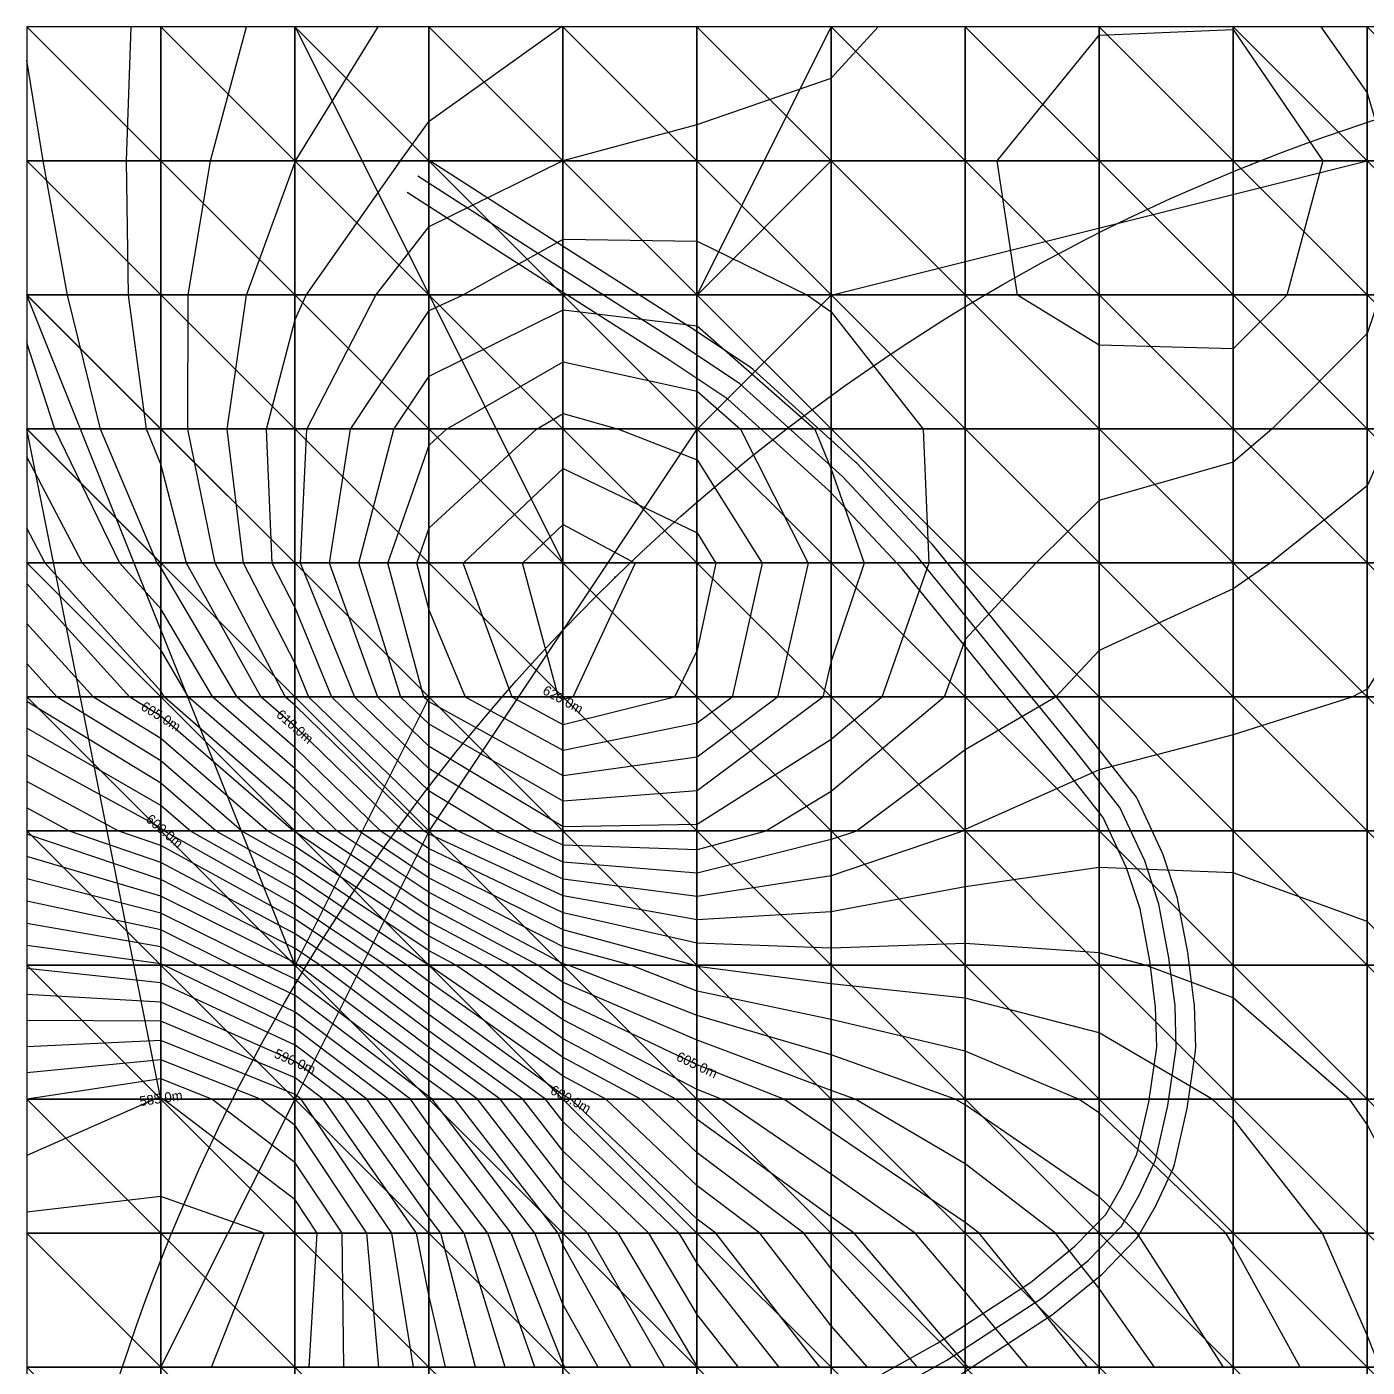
# Model space of a CAD drawing. Header units: metres. Extents: x -746 to 502, y -636 to 300.
# Drawn here: x -300 to -93.1, y 93.1 to 300 of the extents above; entities that cross this region are included whole.
import ezdxf
from ezdxf.enums import TextEntityAlignment as Align

# ---------------------------------------------------------------- set-up
doc = ezdxf.new("R2010")
doc.units = ezdxf.units.M
for name, color, linetype in [('TOPO_ANNO_CONT', 7, 'Continuous'), ('TOPO_AOI', 6, 'Continuous'), ('TOPO_CONT_MAJR', 7, 'Continuous'), ('TOPO_CONT_MINR', 249, 'Continuous'), ('TOPO_ELEV', 9, 'Continuous'), ('TOPO_HYDR_BASN', 140, 'Continuous'), ('TOPO_ROAD', 3, 'Continuous')]:
    doc.layers.add(name, color=color, linetype=linetype)

msp = doc.modelspace()

# ---------------------------------------------------------------- linework, layer by layer
at = {"layer": 'TIN_SURFACE', "color": 252}
for points in [[(-300.02, 279.33, 608.8), (-279.33, 279.33, 610.41), (-300.02, 300.02, 609.06)], [(-279.33, 279.33, 610.41), (-279.33, 300.02, 610.27), (-300.02, 300.02, 609.06)], [(-279.33, 279.33, 610.41), (-258.64, 279.33, 612), (-279.33, 300.02, 610.27)], [(-258.64, 279.33, 612), (-258.64, 300.02, 611.41), (-279.33, 300.02, 610.27)], [(-258.64, 279.33, 612), (-237.95, 279.33, 613.27), (-258.64, 300.02, 611.41)], [(-237.95, 279.33, 613.27), (-237.95, 300.02, 612.36), (-258.64, 300.02, 611.41)], [(-237.95, 279.33, 613.27), (-217.26, 279.33, 614), (-237.95, 300.02, 612.36)], [(-217.26, 279.33, 614), (-217.26, 300.02, 613.01), (-237.95, 300.02, 612.36)], [(-217.26, 279.33, 614), (-196.57, 279.33, 614.21), (-217.26, 300.02, 613.01)], [(-196.57, 279.33, 614.21), (-196.57, 300.02, 613.42), (-217.26, 300.02, 613.01)], [(-196.57, 279.33, 614.21), (-175.87, 279.33, 614.31), (-196.57, 300.02, 613.42)], [(-175.87, 279.33, 614.31), (-175.87, 300.02, 613.81), (-196.57, 300.02, 613.42)], [(-175.87, 279.33, 614.31), (-155.18, 279.33, 614.8), (-175.87, 300.02, 613.81)], [(-155.18, 279.33, 614.8), (-155.18, 300.02, 614.36), (-175.87, 300.02, 613.81)], [(-155.18, 279.33, 614.8), (-134.49, 279.33, 615.63), (-155.18, 300.02, 614.36)], [(-134.49, 279.33, 615.63), (-134.49, 300.02, 614.96), (-155.18, 300.02, 614.36)], [(-134.49, 279.33, 615.63), (-113.8, 279.33, 615.93), (-134.49, 300.02, 614.96)], [(-113.8, 279.33, 615.93), (-113.8, 300.02, 614.98), (-134.49, 300.02, 614.96)], [(-113.8, 279.33, 615.93), (-93.11, 279.33, 614.54), (-113.8, 300.02, 614.98)], [(-93.11, 279.33, 614.54), (-93.11, 300.02, 613.48), (-113.8, 300.02, 614.98)], [(-93.11, 279.33, 614.54), (-72.42, 279.33, 610.94), (-93.11, 300.02, 613.48)], [(-72.42, 279.33, 610.94), (-72.42, 300.02, 609.79), (-93.11, 300.02, 613.48)], [(-300.02, 258.64, 608.34), (-279.33, 258.64, 610.53), (-300.02, 279.33, 608.8)], [(-279.33, 258.64, 610.53), (-279.33, 279.33, 610.41), (-300.02, 279.33, 608.8)], [(-279.33, 258.64, 610.53), (-258.64, 258.64, 612.84), (-279.33, 279.33, 610.41)], [(-258.64, 258.64, 612.84), (-258.64, 279.33, 612), (-279.33, 279.33, 610.41)], [(-258.64, 258.64, 612.84), (-237.95, 258.64, 614.76), (-258.64, 279.33, 612)], [(-237.95, 258.64, 614.76), (-237.95, 279.33, 613.27), (-258.64, 279.33, 612)], [(-237.95, 258.64, 614.76), (-217.26, 258.64, 615.71), (-237.95, 279.33, 613.27)], [(-217.26, 258.64, 615.71), (-217.26, 279.33, 614), (-237.95, 279.33, 613.27)], [(-217.26, 258.64, 615.71), (-196.57, 258.64, 615.53), (-217.26, 279.33, 614)], [(-196.57, 258.64, 615.53), (-196.57, 279.33, 614.21), (-217.26, 279.33, 614)], [(-196.57, 258.64, 615.53), (-175.87, 258.64, 614.89), (-196.57, 279.33, 614.21)], [(-175.87, 258.64, 614.89), (-175.87, 279.33, 614.31), (-196.57, 279.33, 614.21)], [(-175.87, 258.64, 614.89), (-155.18, 258.64, 614.79), (-175.87, 279.33, 614.31)], [(-155.18, 258.64, 614.79), (-155.18, 279.33, 614.8), (-175.87, 279.33, 614.31)], [(-155.18, 258.64, 614.79), (-134.49, 258.64, 615.33), (-155.18, 279.33, 614.8)], [(-134.49, 258.64, 615.33), (-134.49, 279.33, 615.63), (-155.18, 279.33, 614.8)], [(-134.49, 258.64, 615.33), (-113.8, 258.64, 615.49), (-134.49, 279.33, 615.63)], [(-113.8, 258.64, 615.49), (-113.8, 279.33, 615.93), (-134.49, 279.33, 615.63)], [(-113.8, 258.64, 615.49), (-93.11, 258.64, 614.27), (-113.8, 279.33, 615.93)], [(-93.11, 258.64, 614.27), (-93.11, 279.33, 614.54), (-113.8, 279.33, 615.93)], [(-93.11, 258.64, 614.27), (-72.42, 258.64, 611.49), (-93.11, 279.33, 614.54)], [(-72.42, 258.64, 611.49), (-72.42, 279.33, 610.94), (-93.11, 279.33, 614.54)], [(-300.02, 237.95, 607.39), (-279.33, 237.95, 610.32), (-300.02, 258.64, 608.34)], [(-279.33, 237.95, 610.32), (-279.33, 258.64, 610.53), (-300.02, 258.64, 608.34)], [(-279.33, 237.95, 610.32), (-258.64, 237.95, 613.73), (-279.33, 258.64, 610.53)], [(-258.64, 237.95, 613.73), (-258.64, 258.64, 612.84), (-279.33, 258.64, 610.53)], [(-258.64, 237.95, 613.73), (-237.95, 237.95, 616.81), (-258.64, 258.64, 612.84)], [(-237.95, 237.95, 616.81), (-237.95, 258.64, 614.76), (-258.64, 258.64, 612.84)], [(-237.95, 237.95, 616.81), (-217.26, 237.95, 618.3), (-237.95, 258.64, 614.76)], [(-217.26, 237.95, 618.3), (-217.26, 258.64, 615.71), (-237.95, 258.64, 614.76)], [(-217.26, 237.95, 618.3), (-196.57, 237.95, 617.58), (-217.26, 258.64, 615.71)], [(-196.57, 237.95, 617.58), (-196.57, 258.64, 615.53), (-217.26, 258.64, 615.71)], [(-196.57, 237.95, 617.58), (-175.87, 237.95, 615.78), (-196.57, 258.64, 615.53)], [(-175.87, 237.95, 615.78), (-175.87, 258.64, 614.89), (-196.57, 258.64, 615.53)], [(-175.87, 237.95, 615.78), (-155.18, 237.95, 614.64), (-175.87, 258.64, 614.89)], [(-155.18, 237.95, 614.64), (-155.18, 258.64, 614.79), (-175.87, 258.64, 614.89)], [(-155.18, 237.95, 614.64), (-134.49, 237.95, 614.45), (-155.18, 258.64, 614.79)], [(-134.49, 237.95, 614.45), (-134.49, 258.64, 615.33), (-155.18, 258.64, 614.79)], [(-134.49, 237.95, 614.45), (-113.8, 237.95, 614.27), (-134.49, 258.64, 615.33)], [(-113.8, 237.95, 614.27), (-113.8, 258.64, 615.49), (-134.49, 258.64, 615.33)], [(-113.8, 237.95, 614.27), (-93.11, 237.95, 613.33), (-113.8, 258.64, 615.49)], [(-93.11, 237.95, 613.33), (-93.11, 258.64, 614.27), (-113.8, 258.64, 615.49)], [(-93.11, 237.95, 613.33), (-72.42, 237.95, 611.59), (-93.11, 258.64, 614.27)], [(-72.42, 237.95, 611.59), (-72.42, 258.64, 611.49), (-93.11, 258.64, 614.27)], [(-300.02, 217.26, 605.51), (-279.33, 217.26, 609.1), (-300.02, 237.95, 607.39)], [(-279.33, 217.26, 609.1), (-279.33, 237.95, 610.32), (-300.02, 237.95, 607.39)], [(-279.33, 217.26, 609.1), (-258.64, 217.26, 613.81), (-279.33, 237.95, 610.32)], [(-258.64, 217.26, 613.81), (-258.64, 237.95, 613.73), (-279.33, 237.95, 610.32)], [(-258.64, 217.26, 613.81), (-237.95, 217.26, 618.42), (-258.64, 237.95, 613.73)], [(-237.95, 217.26, 618.42), (-237.95, 237.95, 616.81), (-258.64, 237.95, 613.73)], [(-237.95, 217.26, 618.42), (-217.26, 217.26, 620.69), (-237.95, 237.95, 616.81)], [(-217.26, 217.26, 620.69), (-217.26, 237.95, 618.3), (-237.95, 237.95, 616.81)], [(-217.26, 217.26, 620.69), (-196.57, 217.26, 619.41), (-217.26, 237.95, 618.3)], [(-196.57, 217.26, 619.41), (-196.57, 237.95, 617.58), (-217.26, 237.95, 618.3)], [(-196.57, 217.26, 619.41), (-175.87, 217.26, 616.51), (-196.57, 237.95, 617.58)], [(-175.87, 217.26, 616.51), (-175.87, 237.95, 615.78), (-196.57, 237.95, 617.58)], [(-175.87, 217.26, 616.51), (-155.18, 217.26, 614.44), (-175.87, 237.95, 615.78)], [(-155.18, 217.26, 614.44), (-155.18, 237.95, 614.64), (-175.87, 237.95, 615.78)], [(-155.18, 217.26, 614.44), (-134.49, 217.26, 613.6), (-155.18, 237.95, 614.64)], [(-134.49, 217.26, 613.6), (-134.49, 237.95, 614.45), (-155.18, 237.95, 614.64)], [(-134.49, 217.26, 613.6), (-113.8, 217.26, 613.17), (-134.49, 237.95, 614.45)], [(-113.8, 217.26, 613.17), (-113.8, 237.95, 614.27), (-134.49, 237.95, 614.45)], [(-113.8, 217.26, 613.17), (-93.11, 217.26, 612.55), (-113.8, 237.95, 614.27)], [(-93.11, 217.26, 612.55), (-93.11, 237.95, 613.33), (-113.8, 237.95, 614.27)], [(-93.11, 217.26, 612.55), (-72.42, 217.26, 611.63), (-93.11, 237.95, 613.33)], [(-72.42, 217.26, 611.63), (-72.42, 237.95, 611.59), (-93.11, 237.95, 613.33)], [(-300.02, 196.57, 602.16), (-279.33, 196.57, 605.86), (-300.02, 217.26, 605.51)], [(-279.33, 196.57, 605.86), (-279.33, 217.26, 609.1), (-300.02, 217.26, 605.51)], [(-279.33, 196.57, 605.86), (-258.64, 196.57, 611.39), (-279.33, 217.26, 609.1)], [(-258.64, 196.57, 611.39), (-258.64, 217.26, 613.81), (-279.33, 217.26, 609.1)], [(-258.64, 196.57, 611.39), (-237.95, 196.57, 617.22), (-258.64, 217.26, 613.81)], [(-237.95, 196.57, 617.22), (-237.95, 217.26, 618.42), (-258.64, 217.26, 613.81)], [(-237.95, 196.57, 617.22), (-217.26, 196.57, 620.09), (-237.95, 217.26, 618.42)], [(-217.26, 196.57, 620.09), (-217.26, 217.26, 620.69), (-237.95, 217.26, 618.42)], [(-217.26, 196.57, 620.09), (-196.57, 196.57, 618.78), (-217.26, 217.26, 620.69)], [(-196.57, 196.57, 618.78), (-196.57, 217.26, 619.41), (-217.26, 217.26, 620.69)], [(-196.57, 196.57, 618.78), (-175.87, 196.57, 615.81), (-196.57, 217.26, 619.41)], [(-175.87, 196.57, 615.81), (-175.87, 217.26, 616.51), (-196.57, 217.26, 619.41)], [(-175.87, 196.57, 615.81), (-155.18, 196.57, 613.67), (-175.87, 217.26, 616.51)], [(-155.18, 196.57, 613.67), (-155.18, 217.26, 614.44), (-175.87, 217.26, 616.51)], [(-155.18, 196.57, 613.67), (-134.49, 196.57, 612.68), (-155.18, 217.26, 614.44)], [(-134.49, 196.57, 612.68), (-134.49, 217.26, 613.6), (-155.18, 217.26, 614.44)], [(-134.49, 196.57, 612.68), (-113.8, 196.57, 612.27), (-134.49, 217.26, 613.6)], [(-113.8, 196.57, 612.27), (-113.8, 217.26, 613.17), (-134.49, 217.26, 613.6)], [(-113.8, 196.57, 612.27), (-93.11, 196.57, 611.97), (-113.8, 217.26, 613.17)], [(-93.11, 196.57, 611.97), (-93.11, 217.26, 612.55), (-113.8, 217.26, 613.17)], [(-93.11, 196.57, 611.97), (-72.42, 196.57, 611.66), (-93.11, 217.26, 612.55)], [(-72.42, 196.57, 611.66), (-72.42, 217.26, 611.63), (-93.11, 217.26, 612.55)], [(-300.02, 175.88, 597.13), (-279.33, 175.88, 599.86), (-300.02, 196.57, 602.16)], [(-279.33, 175.88, 599.86), (-279.33, 196.57, 605.86), (-300.02, 196.57, 602.16)], [(-279.33, 175.88, 599.86), (-258.64, 175.88, 605.06), (-279.33, 196.57, 605.86)], [(-258.64, 175.88, 605.06), (-258.64, 196.57, 611.39), (-279.33, 196.57, 605.86)], [(-258.64, 175.88, 605.06), (-237.95, 175.88, 611.22), (-258.64, 196.57, 611.39)], [(-237.95, 175.88, 611.22), (-237.95, 196.57, 617.22), (-258.64, 196.57, 611.39)], [(-237.95, 175.88, 611.22), (-217.26, 175.88, 614.83), (-237.95, 196.57, 617.22)], [(-217.26, 175.88, 614.83), (-217.26, 196.57, 620.09), (-237.95, 196.57, 617.22)], [(-217.26, 175.88, 614.83), (-196.57, 175.88, 614.8), (-217.26, 196.57, 620.09)], [(-196.57, 175.88, 614.8), (-196.57, 196.57, 618.78), (-217.26, 196.57, 620.09)], [(-196.57, 175.88, 614.8), (-175.87, 175.88, 613.24), (-196.57, 196.57, 618.78)], [(-175.87, 175.88, 613.24), (-175.87, 196.57, 615.81), (-196.57, 196.57, 618.78)], [(-175.87, 175.88, 613.24), (-155.18, 175.88, 611.98), (-175.87, 196.57, 615.81)], [(-155.18, 175.88, 611.98), (-155.18, 196.57, 613.67), (-175.87, 196.57, 615.81)], [(-155.18, 175.88, 611.98), (-134.49, 175.88, 611.43), (-155.18, 196.57, 613.67)], [(-134.49, 175.88, 611.43), (-134.49, 196.57, 612.68), (-155.18, 196.57, 613.67)], [(-134.49, 175.88, 611.43), (-113.8, 175.88, 611.33), (-134.49, 196.57, 612.68)], [(-113.8, 175.88, 611.33), (-113.8, 196.57, 612.27), (-134.49, 196.57, 612.68)], [(-113.8, 175.88, 611.33), (-93.11, 175.88, 611.42), (-113.8, 196.57, 612.27)], [(-93.11, 175.88, 611.42), (-93.11, 196.57, 611.97), (-113.8, 196.57, 612.27)], [(-93.11, 175.88, 611.42), (-72.42, 175.88, 611.6), (-93.11, 196.57, 611.97)], [(-72.42, 175.88, 611.6), (-72.42, 196.57, 611.66), (-93.11, 196.57, 611.97)], [(-300.02, 155.18, 591.13), (-279.33, 155.18, 591.92), (-300.02, 175.88, 597.13)], [(-279.33, 155.18, 591.92), (-279.33, 175.88, 599.86), (-300.02, 175.88, 597.13)], [(-279.33, 155.18, 591.92), (-258.64, 155.18, 595.85), (-279.33, 175.88, 599.86)], [(-258.64, 155.18, 595.85), (-258.64, 175.88, 605.06), (-279.33, 175.88, 599.86)], [(-258.64, 155.18, 595.85), (-237.95, 155.18, 602.02), (-258.64, 175.88, 605.06)], [(-237.95, 155.18, 602.02), (-237.95, 175.88, 611.22), (-258.64, 175.88, 605.06)], [(-237.95, 155.18, 602.02), (-217.26, 155.18, 606.92), (-237.95, 175.88, 611.22)], [(-217.26, 155.18, 606.92), (-217.26, 175.88, 614.83), (-237.95, 175.88, 611.22)], [(-217.26, 155.18, 606.92), (-196.57, 155.18, 609.05), (-217.26, 175.88, 614.83)], [(-196.57, 155.18, 609.05), (-196.57, 175.88, 614.8), (-217.26, 175.88, 614.83)], [(-196.57, 155.18, 609.05), (-175.87, 155.18, 609.53), (-196.57, 175.88, 614.8)], [(-175.87, 155.18, 609.53), (-175.87, 175.88, 613.24), (-196.57, 175.88, 614.8)], [(-175.87, 155.18, 609.53), (-155.18, 155.18, 609.62), (-175.87, 175.88, 613.24)], [(-155.18, 155.18, 609.62), (-155.18, 175.88, 611.98), (-175.87, 175.88, 613.24)], [(-155.18, 155.18, 609.62), (-134.49, 155.18, 609.86), (-155.18, 175.88, 611.98)], [(-134.49, 155.18, 609.86), (-134.49, 175.88, 611.43), (-155.18, 175.88, 611.98)], [(-134.49, 155.18, 609.86), (-113.8, 155.18, 610.27), (-134.49, 175.88, 611.43)], [(-113.8, 155.18, 610.27), (-113.8, 175.88, 611.33), (-134.49, 175.88, 611.43)], [(-113.8, 155.18, 610.27), (-93.11, 155.18, 610.8), (-113.8, 175.88, 611.33)], [(-93.11, 155.18, 610.8), (-93.11, 175.88, 611.42), (-113.8, 175.88, 611.33)], [(-93.11, 155.18, 610.8), (-72.42, 155.18, 611.4), (-93.11, 175.88, 611.42)], [(-72.42, 155.18, 611.4), (-72.42, 175.88, 611.6), (-93.11, 175.88, 611.42)], [(-300.02, 134.49, 585.99), (-279.33, 134.49, 584.95), (-300.02, 155.18, 591.13)], [(-279.33, 134.49, 584.95), (-279.33, 155.18, 591.92), (-300.02, 155.18, 591.13)], [(-279.33, 134.49, 584.95), (-258.64, 134.49, 587.71), (-279.33, 155.18, 591.92)], [(-258.64, 134.49, 587.71), (-258.64, 155.18, 595.85), (-279.33, 155.18, 591.92)], [(-258.64, 134.49, 587.71), (-237.95, 134.49, 593.86), (-258.64, 155.18, 595.85)], [(-237.95, 134.49, 593.86), (-237.95, 155.18, 602.02), (-258.64, 155.18, 595.85)], [(-237.95, 134.49, 593.86), (-217.26, 134.49, 599.78), (-237.95, 155.18, 602.02)], [(-217.26, 134.49, 599.78), (-217.26, 155.18, 606.92), (-237.95, 155.18, 602.02)], [(-217.26, 134.49, 599.78), (-196.57, 134.49, 603.61), (-217.26, 155.18, 606.92)], [(-196.57, 134.49, 603.61), (-196.57, 155.18, 609.05), (-217.26, 155.18, 606.92)], [(-196.57, 134.49, 603.61), (-175.87, 134.49, 605.76), (-196.57, 155.18, 609.05)], [(-175.87, 134.49, 605.76), (-175.87, 155.18, 609.53), (-196.57, 155.18, 609.05)], [(-175.87, 134.49, 605.76), (-155.18, 134.49, 607.1), (-175.87, 155.18, 609.53)], [(-155.18, 134.49, 607.1), (-155.18, 155.18, 609.62), (-175.87, 155.18, 609.53)], [(-155.18, 134.49, 607.1), (-134.49, 134.49, 608.16), (-155.18, 155.18, 609.62)], [(-134.49, 134.49, 608.16), (-134.49, 155.18, 609.86), (-155.18, 155.18, 609.62)], [(-134.49, 134.49, 608.16), (-113.8, 134.49, 609.16), (-134.49, 155.18, 609.86)], [(-113.8, 134.49, 609.16), (-113.8, 155.18, 610.27), (-134.49, 155.18, 609.86)], [(-113.8, 134.49, 609.16), (-93.11, 134.49, 610.13), (-113.8, 155.18, 610.27)], [(-93.11, 134.49, 610.13), (-93.11, 155.18, 610.8), (-113.8, 155.18, 610.27)], [(-93.11, 134.49, 610.13), (-72.42, 134.49, 611.09), (-93.11, 155.18, 610.8)], [(-72.42, 134.49, 611.09), (-72.42, 155.18, 611.4), (-93.11, 155.18, 610.8)], [(-300.02, 113.8, 583.63), (-279.33, 113.8, 583.64), (-300.02, 134.49, 585.99)], [(-279.33, 113.8, 583.64), (-279.33, 134.49, 584.95), (-300.02, 134.49, 585.99)], [(-279.33, 113.8, 583.64), (-258.64, 113.8, 584.11), (-279.33, 134.49, 584.95)], [(-258.64, 113.8, 584.11), (-258.64, 134.49, 587.71), (-279.33, 134.49, 584.95)], [(-258.64, 113.8, 584.11), (-237.95, 113.8, 589.5), (-258.64, 134.49, 587.71)], [(-237.95, 113.8, 589.5), (-237.95, 134.49, 593.86), (-258.64, 134.49, 587.71)], [(-237.95, 113.8, 589.5), (-217.26, 113.8, 595.21), (-237.95, 134.49, 593.86)], [(-217.26, 113.8, 595.21), (-217.26, 134.49, 599.78), (-237.95, 134.49, 593.86)], [(-217.26, 113.8, 595.21), (-196.57, 113.8, 599.58), (-217.26, 134.49, 599.78)], [(-196.57, 113.8, 599.58), (-196.57, 134.49, 603.61), (-217.26, 134.49, 599.78)], [(-196.57, 113.8, 599.58), (-175.87, 113.8, 602.62), (-196.57, 134.49, 603.61)], [(-175.87, 113.8, 602.62), (-175.87, 134.49, 605.76), (-196.57, 134.49, 603.61)], [(-175.87, 113.8, 602.62), (-155.18, 113.8, 604.82), (-175.87, 134.49, 605.76)], [(-155.18, 113.8, 604.82), (-155.18, 134.49, 607.1), (-175.87, 134.49, 605.76)], [(-155.18, 113.8, 604.82), (-134.49, 113.8, 606.57), (-155.18, 134.49, 607.1)], [(-134.49, 113.8, 606.57), (-134.49, 134.49, 608.16), (-155.18, 134.49, 607.1)], [(-134.49, 113.8, 606.57), (-113.8, 113.8, 608.08), (-134.49, 134.49, 608.16)], [(-113.8, 113.8, 608.08), (-113.8, 134.49, 609.16), (-134.49, 134.49, 608.16)], [(-113.8, 113.8, 608.08), (-93.11, 113.8, 609.46), (-113.8, 134.49, 609.16)], [(-93.11, 113.8, 609.46), (-93.11, 134.49, 610.13), (-113.8, 134.49, 609.16)], [(-93.11, 113.8, 609.46), (-72.42, 113.8, 610.73), (-93.11, 134.49, 610.13)], [(-72.42, 113.8, 610.73), (-72.42, 134.49, 611.09), (-93.11, 134.49, 610.13)], [(-300.02, 93.11, 583.93), (-279.33, 93.11, 583.64), (-300.02, 113.8, 583.63)], [(-279.33, 93.11, 583.64), (-279.33, 113.8, 583.64), (-300.02, 113.8, 583.63)], [(-279.33, 93.11, 583.64), (-258.64, 93.11, 584.59), (-279.33, 113.8, 583.64)], [(-258.64, 93.11, 584.59), (-258.64, 113.8, 584.11), (-279.33, 113.8, 583.64)], [(-258.64, 93.11, 584.59), (-237.95, 93.11, 588.44), (-258.64, 113.8, 584.11)], [(-237.95, 93.11, 588.44), (-237.95, 113.8, 589.5), (-258.64, 113.8, 584.11)], [(-237.95, 93.11, 588.44), (-217.26, 93.11, 592.95), (-237.95, 113.8, 589.5)], [(-217.26, 93.11, 592.95), (-217.26, 113.8, 595.21), (-237.95, 113.8, 589.5)], [(-217.26, 93.11, 592.95), (-196.57, 93.11, 596.98), (-217.26, 113.8, 595.21)], [(-196.57, 93.11, 596.98), (-196.57, 113.8, 599.58), (-217.26, 113.8, 595.21)], [(-196.57, 93.11, 596.98), (-175.87, 93.11, 600.27), (-196.57, 113.8, 599.58)], [(-175.87, 93.11, 600.27), (-175.87, 113.8, 602.62), (-196.57, 113.8, 599.58)], [(-175.87, 93.11, 600.27), (-155.18, 93.11, 602.95), (-175.87, 113.8, 602.62)], [(-155.18, 93.11, 602.95), (-155.18, 113.8, 604.82), (-175.87, 113.8, 602.62)], [(-155.18, 93.11, 602.95), (-134.49, 93.11, 605.2), (-155.18, 113.8, 604.82)], [(-134.49, 93.11, 605.2), (-134.49, 113.8, 606.57), (-155.18, 113.8, 604.82)], [(-134.49, 93.11, 605.2), (-113.8, 93.11, 607.14), (-134.49, 113.8, 606.57)], [(-113.8, 93.11, 607.14), (-113.8, 113.8, 608.08), (-134.49, 113.8, 606.57)], [(-113.8, 93.11, 607.14), (-93.11, 93.11, 608.86), (-113.8, 113.8, 608.08)], [(-93.11, 93.11, 608.86), (-93.11, 113.8, 609.46), (-113.8, 113.8, 608.08)], [(-93.11, 93.11, 608.86), (-72.42, 93.11, 610.36), (-93.11, 113.8, 609.46)], [(-72.42, 93.11, 610.36), (-72.42, 113.8, 610.73), (-93.11, 113.8, 609.46)], [(-300.02, 72.42, 584.23), (-279.33, 72.42, 584.41), (-300.02, 93.11, 583.93)], [(-279.33, 72.42, 584.41), (-279.33, 93.11, 583.64), (-300.02, 93.11, 583.93)], [(-279.33, 72.42, 584.41), (-258.64, 72.42, 585.7), (-279.33, 93.11, 583.64)], [(-258.64, 72.42, 585.7), (-258.64, 93.11, 584.59), (-279.33, 93.11, 583.64)], [(-258.64, 72.42, 585.7), (-237.95, 72.42, 588.32), (-258.64, 93.11, 584.59)], [(-237.95, 72.42, 588.32), (-237.95, 93.11, 588.44), (-258.64, 93.11, 584.59)], [(-237.95, 72.42, 588.32), (-217.26, 72.42, 591.72), (-237.95, 93.11, 588.44)], [(-217.26, 72.42, 591.72), (-217.26, 93.11, 592.95), (-237.95, 93.11, 588.44)], [(-217.26, 72.42, 591.72), (-196.57, 72.42, 595.25), (-217.26, 93.11, 592.95)], [(-196.57, 72.42, 595.25), (-196.57, 93.11, 596.98), (-217.26, 93.11, 592.95)], [(-196.57, 72.42, 595.25), (-175.87, 72.42, 598.53), (-196.57, 93.11, 596.98)], [(-175.87, 72.42, 598.53), (-175.87, 93.11, 600.27), (-196.57, 93.11, 596.98)], [(-175.87, 72.42, 598.53), (-155.18, 72.42, 601.47), (-175.87, 93.11, 600.27)], [(-155.18, 72.42, 601.47), (-155.18, 93.11, 602.95), (-175.87, 93.11, 600.27)], [(-155.18, 72.42, 601.47), (-134.49, 72.42, 604.07), (-155.18, 93.11, 602.95)], [(-134.49, 72.42, 604.07), (-134.49, 93.11, 605.2), (-155.18, 93.11, 602.95)], [(-134.49, 72.42, 604.07), (-113.8, 72.42, 606.37), (-134.49, 93.11, 605.2)], [(-113.8, 72.42, 606.37), (-113.8, 93.11, 607.14), (-134.49, 93.11, 605.2)], [(-113.8, 72.42, 606.37), (-93.11, 72.42, 608.37), (-113.8, 93.11, 607.14)], [(-93.11, 72.42, 608.37), (-93.11, 93.11, 608.86), (-113.8, 93.11, 607.14)], [(-93.11, 72.42, 608.37), (-72.42, 72.42, 610.05), (-93.11, 93.11, 608.86)], [(-72.42, 72.42, 610.05), (-72.42, 93.11, 610.36), (-93.11, 93.11, 608.86)]]:
    msp.add_3dface(points, dxfattribs=at)
at = {"layer": 'TOPO_AOI', "color": 6}
msp.add_circle((0, 0), 300, dxfattribs=at)
at = {"layer": 'TOPO_CONT_MAJR', "color": 7, "lineweight": 30}
for points, elevation in [([(-284.62, 279.31), (-283.93, 300)], 610), ([(-150.2, 279.31), (-134.48, 298.74), (-113.79, 299.59)], 615), ([(-113.79, 299.59), (-99.95, 279.31)], 615), ([(-284.3, 258.62), (-284.62, 279.31)], 610), ([(-147.1, 258.62), (-150.2, 279.31)], 615), ([(-99.95, 279.31), (-105.52, 258.62)], 615), ([(-232.74, 258.62), (-217.24, 267.25), (-196.55, 266.93), (-179.48, 258.62)], 615), ([(-281.56, 237.93), (-284.3, 258.62)], 610), ([(-237.93, 256.21), (-232.74, 258.62)], 615), ([(-179.48, 258.62), (-175.86, 256.03)], 615), ([(-113.79, 250.32), (-134.48, 250.88), (-147.1, 258.62)], 615), ([(-105.52, 258.62), (-113.79, 250.32)], 615), ([(-250.07, 237.93), (-237.93, 256.21)], 615), ([(-175.86, 256.03), (-161.66, 237.93)], 615), ([(-275.37, 217.24), (-279.31, 232.5), (-281.56, 237.93)], 610), ([(-253.27, 217.24), (-250.07, 237.93)], 615), ([(-161.66, 237.93), (-160.75, 217.24)], 615), ([(-223.52, 217.24), (-217.24, 223.18), (-206.12, 217.24)], 620), ([(-237.93, 173.12), (-242.02, 175.86), (-258.62, 192), (-263.83, 196.55), (-275.37, 217.24)], 610), ([(-237.93, 188.9), (-245.81, 196.55), (-253.27, 217.24)], 615), ([(-206.12, 217.24), (-215.75, 196.55), (-217.24, 196.18), (-217.92, 196.55), (-223.52, 217.24)], 620), ([(-160.75, 217.24), (-168.02, 196.55), (-175.86, 190.02)], 615), ([(-237.93, 161.88), (-258.62, 175.73), (-258.85, 175.86), (-279.31, 193.58), (-284.13, 196.55), (-300, 214.08)], 605), ([(-175.86, 190.02), (-196.55, 176.89), (-217.24, 176.54), (-237.93, 188.9)], 615), ([(-244.71, 155.17), (-258.62, 164.5), (-278.75, 175.86), (-279.31, 176.35), (-300, 187.65)], 600), ([(-175.86, 157.81), (-196.55, 158.58), (-217.24, 163.23), (-237.93, 173.12)], 610), ([(-263.1, 155.17), (-279.31, 163.2), (-300, 168.51)], 595), ([(-225.35, 155.17), (-237.93, 161.88)], 605), ([(-127.34, 155.17), (-134.48, 157.07), (-155.17, 158.5), (-175.86, 157.81)], 610), ([(-237.93, 137.38), (-258.62, 153.01), (-263.1, 155.17)], 595), ([(-237.93, 150.05), (-244.71, 155.17)], 600), ([(-175.86, 129.49), (-183.16, 134.48), (-196.55, 139.77), (-217.24, 149.61), (-225.35, 155.17)], 605), ([(-113.79, 150.11), (-127.34, 155.17)], 610), ([(-237.93, 116.17), (-250.91, 134.48), (-258.62, 140.3), (-279.31, 149.47), (-300, 150.63)], 590), ([(-193.68, 113.79), (-196.55, 115.96), (-216.05, 134.48), (-217.24, 135.12), (-237.93, 150.05)], 600), ([(-93.1, 130.57), (-95.81, 134.48), (-113.79, 150.11)], 610), ([(-217.99, 113.79), (-233.94, 134.48), (-237.93, 137.38)], 595), ([(-255.19, 113.79), (-258.62, 118.92), (-278.95, 134.48), (-279.31, 134.63), (-280.27, 134.48), (-300, 125.77)], 585), ([(-84.26, 113.79), (-93.1, 130.57)], 610), ([(-153.01, 113.79), (-155.17, 115.45), (-175.86, 129.49)], 605), ([(-236.12, 113.79), (-237.93, 116.17)], 590), ([(-256.43, 93.1), (-255.19, 113.79)], 585), ([(-230.77, 93.1), (-236.12, 113.79)], 590), ([(-206.71, 93.1), (-217.24, 111.9), (-217.99, 113.79)], 595), ([(-177.59, 93.1), (-193.68, 113.79)], 600), ([(-136.28, 93.1), (-153.01, 113.79)], 605)]:
    msp.add_lwpolyline(points, dxfattribs=dict(at, elevation=elevation))
at = {"layer": 'TOPO_CONT_MINR', "color": 249}
for points, elevation in [([(-271.64, 279.31), (-266.1, 300)], 611), ([(-258.54, 279.31), (-245.77, 300)], 612), ([(-237.93, 285.46), (-217.54, 300)], 613), ([(-175.86, 292.1), (-168.6, 300)], 614), ([(-100.27, 300), (-93.1, 289.84)], 614), ([(-297.48, 279.31), (-300, 294.89)], 609), ([(-217.35, 279.31), (-217.24, 279.39), (-196.55, 284.93), (-175.86, 292.1)], 614), ([(-93.1, 289.84), (-90, 279.31)], 614), ([(-242.33, 279.31), (-237.93, 285.46)], 613), ([(-293.74, 258.62), (-297.48, 279.31)], 609), ([(-275.09, 258.62), (-271.64, 279.31)], 611), ([(-266.13, 258.62), (-258.62, 279.19), (-258.54, 279.31)], 612), ([(-256.88, 258.62), (-242.33, 279.31)], 613), ([(-237.93, 269.2), (-217.35, 279.31)], 614), ([(-246.12, 258.62), (-237.93, 269.2)], 614), ([(-288.63, 237.93), (-293.74, 258.62)], 609), ([(-275.17, 237.93), (-275.09, 258.62)], 611), ([(-269.11, 237.93), (-266.13, 258.62)], 612), ([(-263.04, 237.93), (-258.62, 254.86), (-256.88, 258.62)], 613), ([(-256.8, 237.93), (-246.12, 258.62)], 614), ([(-91.11, 258.62), (-93.1, 252.7)], 614), ([(-237.93, 246.08), (-217.24, 256.32), (-196.55, 253.86), (-178.37, 237.93)], 616), ([(-93.1, 252.7), (-107.82, 237.93)], 614), ([(-295.69, 237.93), (-300, 251.26)], 608), ([(-235.23, 237.93), (-217.24, 248.31), (-196.55, 243.78), (-189.87, 237.93)], 617), ([(-243.35, 237.93), (-237.93, 246.08)], 616), ([(-221.36, 237.93), (-217.24, 240.31), (-208.67, 237.93)], 618), ([(-285.67, 217.24), (-295.69, 237.93)], 608), ([(-279.91, 217.24), (-288.63, 237.93)], 609), ([(-270.97, 217.24), (-275.17, 237.93)], 611), ([(-266.57, 217.24), (-269.11, 237.93)], 612), ([(-262.17, 217.24), (-263.04, 237.93)], 613), ([(-257.75, 217.24), (-256.8, 237.93)], 614), ([(-248.79, 217.24), (-243.35, 237.93)], 616), ([(-237.93, 235.44), (-235.23, 237.93)], 617), ([(-237.93, 222.67), (-221.36, 237.93)], 618), ([(-208.67, 237.93), (-196.55, 233.19), (-186.5, 217.24)], 618), ([(-189.87, 237.93), (-179.38, 217.24)], 617), ([(-178.37, 237.93), (-175.86, 231.71)], 616), ([(-107.82, 237.93), (-113.79, 232.83)], 614), ([(-89.15, 237.93), (-93.1, 229.17)], 613), ([(-244.31, 217.24), (-237.93, 235.44)], 617), ([(-291.43, 217.24), (-300, 233.63)], 607), ([(-232.67, 217.24), (-217.24, 231.84), (-196.55, 221.88), (-193.63, 217.24)], 619), ([(-113.79, 232.83), (-134.48, 226.9), (-144.25, 217.24)], 614), ([(-175.86, 231.71), (-170.78, 217.24)], 616), ([(-93.1, 229.17), (-108.06, 217.24)], 613), ([(-297.19, 217.24), (-300, 222.62)], 606), ([(-239.83, 217.24), (-237.93, 222.67)], 618), ([(-237.93, 164.12), (-255.45, 175.86), (-258.62, 178.94), (-278.79, 196.55), (-279.31, 197.44), (-297.19, 217.24)], 606), ([(-237.93, 166.37), (-252.1, 175.86), (-258.62, 182.21), (-275.05, 196.55), (-279.31, 203.82), (-291.43, 217.24)], 607), ([(-237.93, 168.62), (-248.74, 175.86), (-258.62, 185.47), (-271.31, 196.55), (-279.31, 210.19), (-285.67, 217.24)], 608), ([(-237.93, 170.87), (-245.38, 175.86), (-258.62, 188.74), (-267.57, 196.55), (-279.31, 216.57), (-279.91, 217.24)], 609), ([(-237.93, 175.37), (-238.66, 175.86), (-258.62, 195.27), (-260.09, 196.55), (-270.97, 217.24)], 611), ([(-237.93, 178.56), (-256.46, 196.55), (-258.62, 201.76), (-266.57, 217.24)], 612), ([(-237.93, 182.01), (-252.91, 196.55), (-258.62, 210.33), (-262.17, 217.24)], 613), ([(-237.93, 185.45), (-249.36, 196.55), (-257.75, 217.24)], 614), ([(-237.93, 192.35), (-242.26, 196.55), (-248.79, 217.24)], 616), ([(-237.93, 195.8), (-238.71, 196.55), (-244.31, 217.24)], 617), ([(-237.93, 209.96), (-239.83, 217.24)], 618), ([(-179.38, 217.24), (-184.14, 196.55), (-196.55, 187.3), (-217.24, 184.39), (-237.93, 195.8)], 617), ([(-186.5, 217.24), (-191.12, 196.55), (-196.55, 192.5), (-217.24, 188.32), (-232.31, 196.55), (-237.93, 209.96)], 618), ([(-193.63, 217.24), (-196.55, 203.81), (-200.04, 196.55), (-217.24, 192.25), (-225.12, 196.55), (-232.67, 217.24)], 619), ([(-144.25, 217.24), (-155.17, 205.45), (-158.39, 196.55), (-175.86, 181.99)], 614), ([(-170.78, 217.24), (-175.86, 202.11)], 616), ([(-108.06, 217.24), (-113.79, 213.28)], 613), ([(-80.74, 217.24), (-93.1, 197.78)], 612), ([(-113.79, 213.28), (-134.48, 203.73), (-141.21, 196.55), (-155.17, 188.39), (-171.96, 175.86), (-175.86, 174.54)], 613), ([(-237.93, 159.63), (-258.62, 173.49), (-262.83, 175.86), (-279.31, 190.14), (-289.73, 196.55), (-300, 207.9)], 604), ([(-237.93, 157.38), (-258.62, 171.24), (-266.81, 175.86), (-279.31, 186.69), (-295.32, 196.55), (-300, 201.72)], 603), ([(-175.86, 202.11), (-177.16, 196.55), (-196.55, 182.1), (-217.24, 180.46), (-237.93, 192.35)], 616), ([(-93.1, 197.78), (-95.47, 196.55), (-113.79, 190.7)], 612), ([(-238, 155.17), (-258.62, 168.99), (-270.79, 175.86), (-279.31, 183.24), (-300, 195.88)], 602), ([(-241.35, 155.17), (-258.62, 166.74), (-274.77, 175.86), (-279.31, 179.8), (-300, 191.76)], 601), ([(-113.79, 190.7), (-134.48, 185.33), (-155.17, 176.13), (-155.54, 175.86), (-175.86, 168.96)], 612), ([(-175.86, 181.99), (-185.95, 175.86), (-196.55, 172.98), (-217.24, 173.69), (-221.99, 175.86), (-237.93, 185.45)], 614), ([(-248.06, 155.17), (-258.62, 162.25), (-279.31, 173.63), (-285.83, 175.86), (-300, 183.54)], 599), ([(-175.86, 174.54), (-196.55, 169.38), (-217.24, 171.08), (-227.72, 175.86), (-237.93, 182.01)], 613), ([(-251.42, 155.17), (-258.62, 160), (-279.31, 171.02), (-293.42, 175.86), (-300, 179.43)], 598), ([(-175.86, 168.96), (-196.55, 165.78), (-217.24, 168.46), (-233.45, 175.86), (-237.93, 178.56)], 612), ([(-254.77, 155.17), (-258.62, 157.75), (-279.31, 168.41), (-300, 175.4)], 597), ([(-175.86, 163.38), (-196.55, 162.18), (-217.24, 165.85), (-237.93, 175.37)], 611), ([(-258.13, 155.17), (-258.62, 155.5), (-279.31, 165.81), (-300, 171.96)], 596), ([(-197.06, 155.17), (-217.24, 160.62), (-237.93, 170.87)], 609), ([(-113.79, 169.44), (-134.48, 170.24), (-155.17, 167.28), (-175.86, 163.38)], 611), ([(-206.76, 155.17), (-217.24, 158), (-237.93, 168.62)], 608), ([(-93.1, 161.9), (-113.79, 169.44)], 611), ([(-216.46, 155.17), (-217.24, 155.38), (-237.93, 166.37)], 607), ([(-268.36, 155.17), (-279.31, 160.6), (-300, 165.07)], 594), ([(-221.12, 155.17), (-237.93, 164.12)], 606), ([(-273.62, 155.17), (-279.31, 157.99), (-300, 161.62)], 593), ([(-86.25, 155.17), (-93.1, 161.9)], 611), ([(-229.57, 155.17), (-237.93, 159.63)], 604), ([(-278.88, 155.17), (-279.31, 155.38), (-300, 158.18)], 592), ([(-233.79, 155.17), (-237.93, 157.38)], 603), ([(-237.93, 120.92), (-247.55, 134.48), (-258.62, 142.84), (-279.31, 152.44), (-300, 154.66)], 591), ([(-237.93, 125.67), (-244.18, 134.48), (-258.62, 145.38), (-278.88, 155.17)], 592), ([(-237.93, 130.42), (-240.81, 134.48), (-258.62, 147.92), (-273.62, 155.17)], 593), ([(-237.93, 134.85), (-258.62, 150.47), (-268.36, 155.17)], 594), ([(-237.93, 139.92), (-258.13, 155.17)], 596), ([(-237.93, 142.45), (-254.77, 155.17)], 597), ([(-237.93, 144.98), (-251.42, 155.17)], 598), ([(-237.93, 147.52), (-248.06, 155.17)], 599), ([(-237.93, 152.59), (-241.35, 155.17)], 601), ([(-237.93, 155.12), (-238, 155.17)], 602), ([(-180.08, 113.79), (-196.55, 126.22), (-205.25, 134.48), (-217.24, 140.92), (-237.93, 155.12)], 602), ([(-175.86, 116.3), (-196.55, 131.36), (-199.84, 134.48), (-217.24, 143.81), (-233.79, 155.17)], 603), ([(-175.86, 122.89), (-192.79, 134.48), (-196.55, 135.97), (-217.24, 146.71), (-229.57, 155.17)], 604), ([(-175.86, 135.81), (-196.55, 143.57), (-217.24, 152.51), (-221.12, 155.17)], 606), ([(-175.86, 141.3), (-196.55, 147.37), (-216.46, 155.17)], 607), ([(-175.86, 146.79), (-196.55, 151.17), (-206.76, 155.17)], 608), ([(-175.86, 152.28), (-196.55, 154.97), (-197.06, 155.17)], 609), ([(-186.88, 113.79), (-196.55, 121.09), (-210.65, 134.48), (-217.24, 138.02), (-237.93, 152.59)], 601), ([(-113.79, 131.46), (-117.06, 134.48), (-134.48, 144.7), (-155.17, 150.08), (-175.86, 152.28)], 609), ([(-199.29, 113.79), (-217.24, 130.96), (-219.96, 134.48), (-237.93, 147.52)], 599), ([(-239.85, 113.79), (-254.28, 134.48), (-258.62, 137.76), (-279.31, 146.51), (-300, 146.6)], 589), ([(-204.02, 113.79), (-217.24, 126.43), (-223.46, 134.48), (-237.93, 144.98)], 598), ([(-114.95, 113.79), (-134.48, 132.35), (-137.68, 134.48), (-155.17, 141.87), (-175.86, 146.79)], 608), ([(-243.68, 113.79), (-257.65, 134.48), (-258.62, 135.22), (-279.31, 143.54), (-300, 142.56)], 588), ([(-208.75, 113.79), (-217.24, 121.91), (-226.95, 134.48), (-237.93, 142.45)], 597), ([(-128.59, 113.79), (-134.48, 119.39), (-155.17, 133.59), (-156.7, 134.48), (-175.86, 141.3)], 607), ([(-247.52, 113.79), (-258.62, 130.4), (-263.95, 134.48), (-279.31, 140.57), (-300, 138.53)], 587), ([(-213.49, 113.79), (-217.24, 117.38), (-230.44, 134.48), (-237.93, 139.92)], 596), ([(-251.36, 113.79), (-258.62, 124.66), (-271.45, 134.48), (-279.31, 137.6), (-300, 134.5)], 586), ([(-221.62, 113.79), (-237.43, 134.48), (-237.93, 134.85)], 594), ([(-141.2, 113.79), (-155.17, 124.52), (-172.13, 134.48), (-175.86, 135.81)], 606), ([(-225.24, 113.79), (-237.93, 130.42)], 593), ([(-99.99, 113.79), (-113.79, 131.46)], 609), ([(-228.87, 113.79), (-237.93, 125.67)], 592), ([(-162.87, 113.79), (-175.86, 122.89)], 604), ([(-232.49, 113.79), (-237.93, 120.92)], 591), ([(-263.35, 113.79), (-279.31, 119.44), (-300, 117.01)], 584), ([(-172.28, 113.79), (-175.86, 116.3)], 603), ([(-271.53, 93.1), (-263.35, 113.79)], 584), ([(-251.06, 93.1), (-251.36, 113.79)], 586), ([(-245.68, 93.1), (-247.52, 113.79)], 587), ([(-240.31, 93.1), (-243.68, 113.79)], 588), ([(-237.93, 104.02), (-239.85, 113.79)], 589), ([(-226.18, 93.1), (-232.49, 113.79)], 591), ([(-221.59, 93.1), (-228.87, 113.79)], 592), ([(-216.97, 93.1), (-217.24, 93.59), (-225.24, 113.79)], 593), ([(-211.84, 93.1), (-217.24, 102.74), (-221.62, 113.79)], 594), ([(-201.58, 93.1), (-213.49, 113.79)], 596), ([(-196.44, 93.1), (-196.55, 93.25), (-208.75, 113.79)], 597), ([(-190.15, 93.1), (-196.55, 101.22), (-204.02, 113.79)], 598), ([(-183.87, 93.1), (-196.55, 109.18), (-199.29, 113.79)], 599), ([(-175.86, 99.5), (-186.88, 113.79)], 601), ([(-175.86, 108.33), (-180.08, 113.79)], 602), ([(-154.71, 93.1), (-155.17, 93.66), (-172.28, 113.79)], 603), ([(-145.5, 93.1), (-155.17, 104.74), (-162.87, 113.79)], 604), ([(-125.94, 93.1), (-134.48, 105.23), (-141.2, 113.79)], 606), ([(-115.31, 93.1), (-128.59, 113.79)], 607), ([(-113.79, 111.94), (-114.95, 113.79)], 608), ([(-103.45, 93.1), (-113.79, 111.94)], 608), ([(-93.1, 98.03), (-99.99, 113.79)], 609), ([(-162.52, 93.1), (-175.86, 108.33)], 602), ([(-235.37, 93.1), (-237.93, 104.02)], 589), ([(-170.25, 93.1), (-175.86, 99.5)], 601), ([(-91.14, 93.1), (-93.1, 98.03)], 609)]:
    msp.add_lwpolyline(points, dxfattribs=dict(at, elevation=elevation))
at = {"layer": 'TOPO_ELEV', "color": 9}
for p in [(-111.02, 278.75, 654), (-209.25, 215.05, 663), (-275.61, 118.61, 690)]:
    msp.add_point(p, dxfattribs=at)
at = {"layer": 'TOPO_HYDR_BASN', "color": 140}
for points in [[(-217.24, 217.24), (-237.93, 237.93), (-258.62, 258.62), (-258.62, 300), (-217.24, 217.24)], [(-196.55, 258.62), (-175.86, 300), (-175.86, 279.31), (-196.55, 258.62)], [(-155.17, 279.31), (-155.17, 300), (-134.48, 279.31), (-155.17, 279.31)], [(-237.93, 217.24), (-258.62, 237.93), (-300, 279.31), (-237.93, 217.24)], [(-113.79, -300), (-279.31, -279.31), (-279.31, 93.1), (-258.62, 134.48), (-237.93, 175.86), (-196.55, 237.93), (-175.86, 258.62), (-93.1, 279.31), (93.1, 279.31), (134.48, 217.24), (155.17, -31.03), (155.17, -51.72), (-31.03, -279.31), (-113.79, -300)], [(-258.62, 155.17), (-300, 258.62), (-237.93, 196.55), (-258.62, 155.17)], [(-279.31, 134.48), (-300, 237.93), (-279.31, 217.24), (-279.31, 134.48)]]:
    msp.add_lwpolyline(points, close=True, dxfattribs=at)
at = {"layer": 'TOPO_ROAD', "color": 251, "elevation": 608.37}
for points in [[(-156.33, 91.67), (-141.67, 101.24), (-141.42, 101.42), (-134.28, 107.24), (-134.02, 107.48), (-128.87, 112.79), (-128.71, 112.98), (-128.56, 113.17), (-128.43, 113.38), (-125.69, 118.14), (-125.56, 118.38), (-123.08, 123.79), (-122.96, 124.08), (-122.87, 124.38), (-120.95, 132.81), (-120.91, 133.04), (-119.61, 141.9), (-119.59, 142.16), (-119.58, 142.42), (-119.77, 149.02), (-119.79, 149.32), (-120.74, 156.69), (-120.76, 156.87), (-122.31, 165.14), (-122.41, 165.52), (-124.6, 172.22), (-124.73, 172.55), (-128.56, 180.79), (-128.72, 181.09), (-128.92, 181.38), (-135.65, 189.93), (-135.69, 189.97), (-147.25, 204.16), (-160.25, 220.17), (-160.39, 220.32), (-171.91, 232.65), (-172.09, 232.83), (-187.95, 247.15), (-188.29, 247.42), (-197.75, 253.74), (-197.81, 253.77), (-218.38, 266.84), (-238.06, 279.49)], [(-186.04, 81.98), (-159.52, 96.75), (-145.08, 106.18), (-138.21, 111.78), (-133.44, 116.7), (-130.96, 121.02), (-128.66, 126.01), (-126.83, 134.03), (-125.59, 142.51), (-125.76, 148.7), (-126.68, 155.85), (-128.17, 163.84), (-130.24, 170.18), (-133.85, 177.94), (-140.35, 186.2), (-151.91, 200.37), (-151.91, 200.38), (-164.84, 216.3), (-176.21, 228.46), (-191.81, 242.55), (-201.06, 248.73), (-221.61, 261.78), (-221.62, 261.79), (-241.3, 274.44)]]:
    msp.add_lwpolyline(points, dxfattribs=at)
at = {"layer": 'TOPO_ROAD', "color": 3, "elevation": 608.37}
msp.add_lwpolyline([(-184.61, 79.34), (-157.97, 94.18), (-143.31, 103.75), (-136.17, 109.57), (-131.03, 114.88), (-128.29, 119.64), (-125.8, 125.04), (-123.88, 133.48), (-122.58, 142.33), (-122.77, 148.94), (-123.71, 156.31), (-125.26, 164.59), (-127.45, 171.29), (-131.28, 179.52), (-138.01, 188.08), (-149.58, 202.27), (-162.58, 218.27), (-174.1, 230.6), (-189.96, 244.92), (-199.42, 251.24), (-220, 264.32), (-239.68, 276.97)], dxfattribs=at)

# ---------------------------------------------------------------- texts
at = {"layer": 'TOPO_ANNO_CONT', "color": 7}
for s, rotation, p in [('620.0m', -28.6413, (-217.24, 196.18)), ('605.0m', -31.6276, (-279.31, 193.58)), ('610.0m', -41.1245, (-258.62, 192)), ('600.0m', -40.8949, (-278.75, 175.86)), ('590.0m', -23.9153, (-258.62, 140.3)), ('605.0m', -25.4384, (-196.55, 139.77)), ('600.0m', -28.2084, (-216.05, 134.48)), ('585.0m', 8.5142, (-279.31, 134.63))]:
    msp.add_text(s, height=1.5, rotation=rotation, dxfattribs=at).set_placement(p, align=Align.MIDDLE)

doc.saveas('drawing.dxf')
